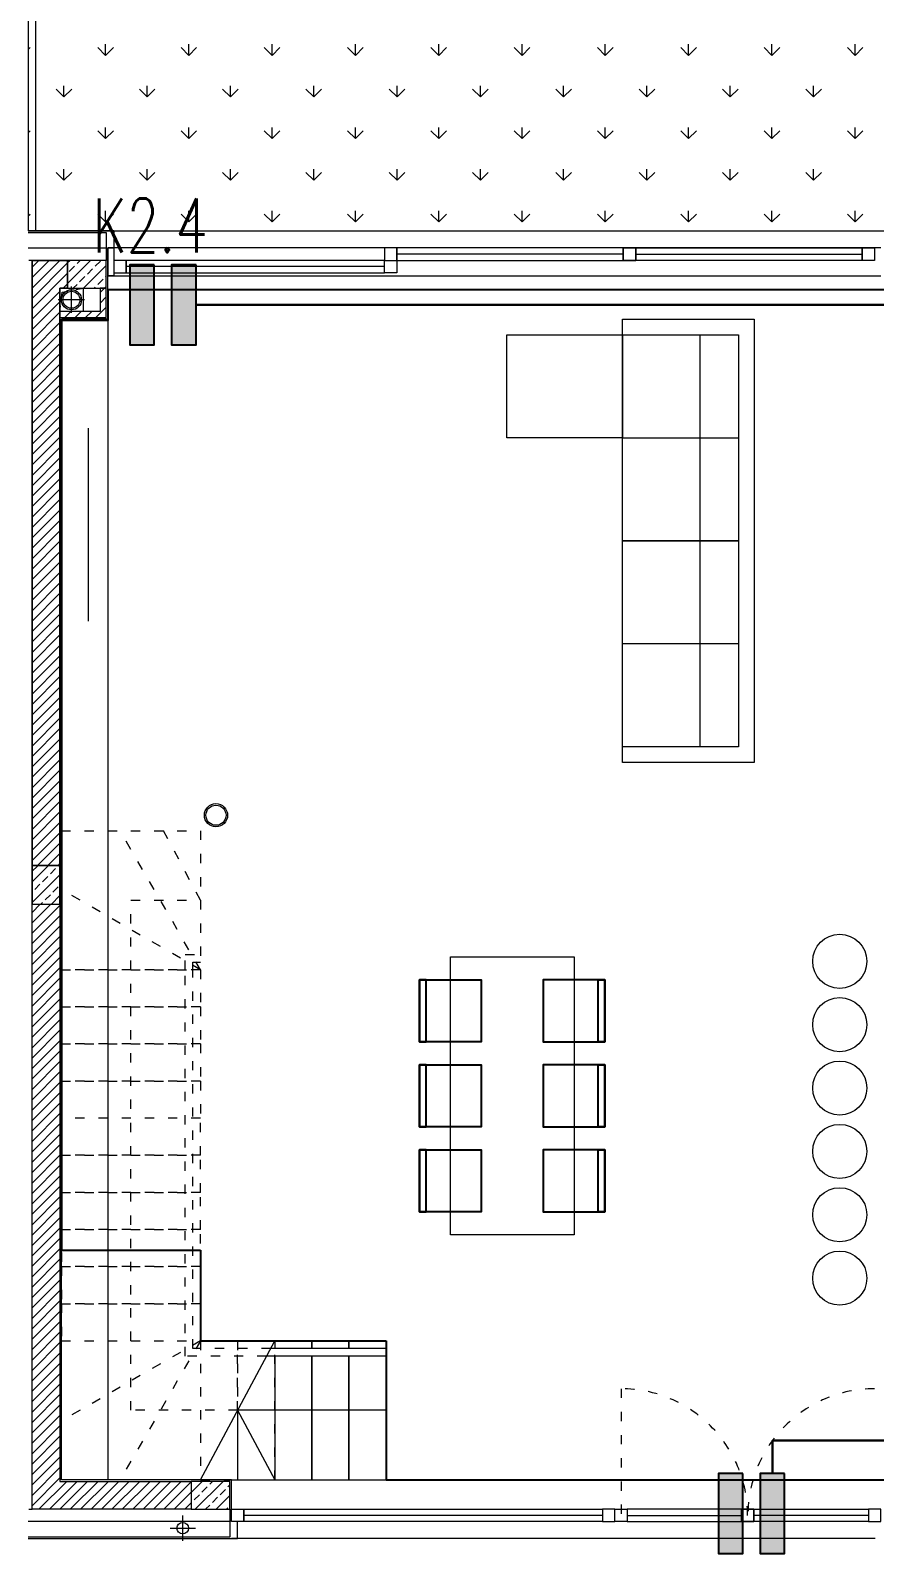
# Model space of a CAD drawing. Header units: millimetres. Extents: x 1780 to 154263, y -7240 to 17216.
# Drawn here: x 147184 to 147730, y 3028 to 4013 of the extents above; entities that cross this region are included whole.
import ezdxf

# ---------------------------------------------------------------- set-up
doc = ezdxf.new("R2010")
doc.units = ezdxf.units.MM
doc.linetypes.add('ACAD_ISO03W100', pattern=[30, 12, -18])
for name, color, linetype, lineweight in [('2d_SX_aranżacja niedrukowana', 191, 'Continuous', 5), ('2d_SX_gruba przekroje', 90, 'Continuous', 20), ('2d_SX_instalacje - kanalizacja opadowa', 130, 'Continuous', 5), ('2d_SX_instalacje szkic - kanalizacja sanitarna', 44, 'Continuous', 5), ('2d_SX_oznaczenia', 40, 'Continuous', 0), ('2d_SX_przebicia', 96, 'Continuous', 13), ('2d_SX_stolarka okienna', 5, 'Continuous', 5), ('2d_SX_szraf', 251, 'Continuous', 0), ('2d_SX_warstwy', 181, 'Continuous', 9), ('2d_SX_widok', 10, 'Continuous', 9)]:
    doc.layers.add(name, color=color, linetype=linetype, lineweight=lineweight)
doc.layers.add('2d_SX_powierzchnia', color=251, linetype='Continuous', plot=False)
doc.layers.add('2d_SX_rewizja 18 września', color=210, linetype='Continuous')
doc.layers.add('60 instalacje elektryka', color=10, linetype='Continuous')
doc.styles.add('OPIS', font='simplex.shx', dxfattribs={"width": 0.7, "height": 4})
doc.linetypes.add('ZIGZAG', pattern='A,0.00254,-5.08,[131,ltypeshp.shx,S=5.08,R=0,X=-5.08,Y=0],-10.16,[131,ltypeshp.shx,S=5.08,R=180,X=5.08,Y=0],-5.08', length=20.32254)

# ---------------------------------------------------------------- blocks, each defined once
blk = doc.blocks.new('PDKLD B1')
at = {"layer": '2d_SX_szraf'}
h = blk.add_hatch(dxfattribs=at)
h.set_pattern_fill('GRASS', color=8, scale=1.5, style=0)
h.set_pattern_definition([(90, (98496.447, -22378.067), (-26.94077, 26.94077), [7.14375, -46.73779]), (45, (98496.447, -22378.067), (-26.94077, 26.94077), [7.14375, -30.95625]), (135, (98496.447, -22378.067), (-26.94077, -26.94077), [7.14375, -30.95625])])
edge = h.paths.add_edge_path()
edge.add_line((113454.67, -11861.25), (113444.67, -11861.25))
edge.add_line((113444.67, -11861.25), (113444.67, -11243.25))
edge.add_line((113444.67, -11243.25), (112719.67, -11243.25))
edge.add_line((112719.67, -11243.25), (112719.67, -11243.25))
edge.add_line((112719.67, -11243.25), (112617.17, -11243.25))
edge.add_line((112617.17, -11243.25), (112617.17, -12034.25))
edge.add_line((112617.17, -12034.25), (112617.17, -12034.25))
edge.add_line((112617.17, -12034.25), (112617.17, -12575.26))
edge.add_line((112617.17, -12575.26), (113459.67, -12575.26))
edge.add_line((113459.67, -12575.26), (113459.67, -11861.25))
at = {"color": 8}
for points in [[(112870.29, -13059.83), (112910.29, -13059.83), (112910.29, -13099.83), (112870.29, -13099.83)], [(112870.29, -13099.83), (112874.73, -13099.83), (112874.73, -13059.83), (112870.29, -13059.83), (112870.29, -13059.83)], [(112990.29, -13059.83), (112950.29, -13059.83), (112950.29, -13099.83), (112990.29, -13099.83)], [(112990.29, -13099.83), (112985.84, -13099.83), (112985.84, -13059.83), (112990.29, -13059.83), (112990.29, -13059.83)], [(112870.29, -13114.83), (112910.29, -13114.83), (112910.29, -13154.83), (112870.29, -13154.83)], [(112870.29, -13154.83), (112874.73, -13154.83), (112874.73, -13114.83), (112870.29, -13114.83), (112870.29, -13114.83)], [(112990.29, -13114.83), (112950.29, -13114.83), (112950.29, -13154.83), (112990.29, -13154.83)], [(112990.29, -13154.83), (112985.84, -13154.83), (112985.84, -13114.83), (112990.29, -13114.83), (112990.29, -13114.83)], [(112870.29, -13169.83), (112910.29, -13169.83), (112910.29, -13209.83), (112870.29, -13209.83)], [(112870.29, -13209.83), (112874.73, -13209.83), (112874.73, -13169.83), (112870.29, -13169.83), (112870.29, -13169.83)], [(112990.29, -13169.83), (112950.29, -13169.83), (112950.29, -13209.83), (112990.29, -13209.83)], [(112990.29, -13209.83), (112985.84, -13209.83), (112985.84, -13169.83), (112990.29, -13169.83), (112990.29, -13169.83)]]:
    blk.add_lwpolyline(points, close=True, dxfattribs=at)
at = {"layer": '2d_SX_aranżacja niedrukowana', "color": 8}
for p, q in [((112668.67, -12633.26), (112668.67, -13383.26)), ((112655.93, -12702.86), (112655.93, -12827.75)), ((112890.29, -13224.83), (112890.29, -13044.83)), ((112890.29, -13044.83), (112970.29, -13044.83)), ((112970.29, -13044.83), (112970.29, -13224.83)), ((112970.29, -13224.83), (112890.29, -13224.83))]:
    blk.add_line(p, q, dxfattribs=at)
for points in [[(113086.71, -12632.37), (113086.71, -12919.03), (113001.71, -12919.03), (113001.71, -12632.37)], [(113001.71, -12642.37), (113001.71, -12709.03), (112926.71, -12709.03), (112926.71, -12642.37)], [(113076.71, -12642.37), (113076.71, -12909.03), (113001.71, -12909.03), (113001.71, -12642.37)], [(113076.71, -12642.37), (113076.71, -12775.7), (113001.71, -12775.7), (113001.71, -12642.37)], [(113076.71, -12709.03), (113076.71, -12775.7), (113001.71, -12775.7), (113001.71, -12709.03)], [(113076.71, -12775.7), (113076.71, -12842.37), (113001.71, -12842.37), (113001.71, -12775.7)]]:
    blk.add_lwpolyline(points, close=True, dxfattribs=at)
blk.add_lwpolyline([(113001.71, -12642.37), (113051.71, -12642.37), (113051.71, -12909.03)], dxfattribs=at)
for centre in [(113142.17, -13047.76), (113142.17, -13088.76), (113142.17, -13088.76), (113142.17, -13129.76), (113142.17, -13170.76), (113142.17, -13211.76), (113142.17, -13252.76)]:
    blk.add_circle(centre, 17.5, dxfattribs=at)
at = {"layer": '2d_SX_gruba przekroje', "color": 8}
for p, q in [((112672.67, -12575.26), (112617.17, -12575.26)), ((112668.67, -12575.26), (112672.67, -12575.26)), ((112672.67, -12575.26), (112672.67, -12586.26)), ((112672.67, -12586.26), (112668.67, -12586.26)), ((112668.67, -12613.26), (112668.67, -12586.26)), ((112668.67, -12613.26), (112668.67, -12632.26)), ((112668.67, -12613.26), (112668.67, -12613.26)), ((112668.67, -12632.26), (112638.67, -12632.26)), ((112638.67, -13383.26), (112638.67, -12632.26)), ((112748.67, -13383.26), (112638.67, -13383.26)), ((112748.67, -13383.26), (112748.67, -13383.26)), ((112752.67, -13410.26), (112748.67, -13410.26)), ((112752.67, -13421.26), (112752.67, -13410.26)), ((112617.17, -13421.26), (112748.67, -13421.26)), ((112748.67, -13421.26), (112752.67, -13421.26))]:
    blk.add_line(p, q, dxfattribs=at)
for radius in [7.5, 6.5]:
    blk.add_circle((112738.67, -12953.26), radius, dxfattribs=at)
at = {"layer": '2d_SX_instalacje - kanalizacja opadowa', "color": 8}
for points in [[(112717.17, -13422.67), (112717.17, -13406.34)], [(112709.01, -13414.51), (112725.34, -13414.51)]]:
    blk.add_lwpolyline(points, dxfattribs=at)
blk.add_circle((112717.17, -13414.51), 3.75, dxfattribs=at)
at = {"layer": '2d_SX_instalacje szkic - kanalizacja sanitarna', "color": 8}
for points in [[(112645.17, -12628.26), (112645.17, -12611.26)], [(112645.17, -12628.26), (112645.17, -12611.26)], [(112653.67, -12619.76), (112636.67, -12619.76)], [(112653.67, -12619.76), (112636.67, -12619.76)]]:
    blk.add_lwpolyline(points, dxfattribs=at)
blk.add_circle((112645.17, -12619.76), 5.5, dxfattribs=at)
blk.add_circle((112645.17, -12619.76), 5.5, dxfattribs=at)
at = {"layer": '2d_SX_oznaczenia', "color": 8, "linetype": 'ACAD_ISO03W100', "ltscale": 0.5}
for p, q in [((112728.67, -13008.26), (112704.78, -12963.26)), ((112683.67, -13338.26), (112683.67, -13008.26)), ((112683.67, -13008.26), (112728.67, -13008.26)), ((112752.67, -13338.26), (112683.67, -13338.26))]:
    blk.add_line(p, q, dxfattribs=at)
at = {"layer": '2d_SX_oznaczenia', "color": 8, "ltscale": 0.5}
for p, q in [((112728.67, -13383.26), (112776.67, -13293.26)), ((112848.67, -13338.26), (112752.67, -13338.26)), ((112752.67, -13338.26), (112776.67, -13383.26))]:
    blk.add_line(p, q, dxfattribs=at)
at = {"layer": '2d_SX_powierzchnia', "color": 8}
for p, q in [((113424.67, -12613.26), (112668.67, -12613.26)), ((112668.67, -12613.26), (112668.67, -12633.26)), ((112668.67, -12633.26), (112638.67, -12633.26)), ((112638.67, -12633.26), (112638.67, -13234.59)), ((112638.67, -13234.59), (112728.67, -13234.59)), ((112728.67, -13234.59), (112728.67, -13293.26)), ((112728.67, -13293.26), (112848.67, -13293.26)), ((112848.67, -13293.26), (112848.67, -13383.26)), ((112848.67, -13383.26), (113424.67, -13383.26))]:
    blk.add_line(p, q, dxfattribs=at)
at = {"layer": '2d_SX_przebicia', "color": 8}
for p, q in [((112637.67, -12627.26), (112637.67, -12612.26)), ((112637.67, -12612.26), (112652.67, -12612.26)), ((112637.67, -12627.26), (112637.67, -12612.26)), ((112637.67, -12612.26), (112652.67, -12612.26)), ((112652.67, -12612.26), (112652.67, -12627.26)), ((112652.67, -12612.26), (112652.67, -12627.26)), ((112652.67, -12627.26), (112637.67, -12627.26)), ((112652.67, -12627.26), (112637.67, -12627.26))]:
    blk.add_line(p, q, dxfattribs=at)
at = {"layer": '2d_SX_przebicia', "color": 8, "linetype": 'ACAD_ISO03W100', "ltscale": 0.3}
for p, q in [((112639.27, -12614.74), (112652.67, -12612.26)), ((112637.67, -12627.26), (112639.27, -12614.74))]:
    blk.add_line(p, q, dxfattribs=at)
at = {"layer": '2d_SX_przebicia', "color": 8}
blk.add_circle((112645.17, -12619.76), 6.5, dxfattribs=at)
at = {"layer": '2d_SX_stolarka okienna', "color": 8}
for p, q in [((112668.67, -12586.26), (112672.67, -12586.26)), ((112668.67, -12604.26), (112668.67, -12586.26)), ((113168.67, -12586.26), (112668.67, -12586.26)), ((112668.67, -12586.26), (112668.67, -12604.26)), ((112672.67, -12586.26), (112672.67, -12604.26)), ((112672.67, -12604.26), (112668.67, -12604.26)), ((112668.67, -12604.26), (113168.67, -12604.26))]:
    blk.add_line(p, q, dxfattribs=at)
at = {"layer": '2d_SX_stolarka okienna', "color": 8, "linetype": 'ACAD_ISO03W100', "ltscale": 0.5}
blk.add_line((113000.67, -13324.26), (113000.67, -13406.26), dxfattribs=at)
at = {"layer": '2d_SX_stolarka okienna', "color": 8}
for points in [[(112847.67, -12594.26), (112855.67, -12594.26), (112855.67, -12586.26), (112847.67, -12586.26), (112847.67, -12594.26)], [(113002.17, -12594.26), (113002.17, -12586.26), (112855.67, -12586.26), (112855.67, -12594.26)], [(113002.17, -12594.26), (113010.17, -12594.26), (113010.17, -12586.26), (113002.17, -12586.26), (113002.17, -12594.26)], [(113010.17, -12594.26), (113002.17, -12594.26), (113002.17, -12586.26), (113010.17, -12586.26), (113010.17, -12594.26)], [(113010.17, -12594.26), (113010.17, -12586.26), (113156.67, -12586.26), (113156.67, -12594.26)], [(113164.67, -12594.26), (113156.67, -12594.26), (113156.67, -12586.26), (113164.67, -12586.26), (113164.67, -12594.26)], [(112672.67, -12602.26), (112680.67, -12602.26), (112680.67, -12594.26), (112672.67, -12594.26), (112672.67, -12602.26)], [(112847.67, -12602.26), (112847.67, -12594.26), (112680.67, -12594.26), (112680.67, -12602.26)], [(112855.67, -12602.26), (112847.67, -12602.26), (112847.67, -12594.26), (112855.67, -12594.26), (112855.67, -12602.26)], [(112748.67, -13402.26), (112756.67, -13402.26), (112756.67, -13410.26), (112748.67, -13410.26), (112748.67, -13402.26)], [(112988.67, -13402.26), (112988.67, -13410.26), (112756.67, -13410.26), (112756.67, -13402.26)], [(112996.67, -13402.26), (112988.67, -13402.26), (112988.67, -13410.26), (112996.67, -13410.26), (112996.67, -13402.26)], [(112996.67, -13402.26), (113004.67, -13402.26), (113004.67, -13410.26), (112996.67, -13410.26), (112996.67, -13402.26)], [(113004.67, -13402.26), (113004.67, -13410.26), (113078.67, -13410.26), (113078.67, -13402.26)], [(113086.67, -13402.26), (113078.67, -13402.26), (113078.67, -13410.26), (113086.67, -13410.26), (113086.67, -13402.26)], [(113078.67, -13402.26), (113086.67, -13402.26), (113086.67, -13410.26), (113078.67, -13410.26), (113078.67, -13402.26)], [(113160.67, -13402.26), (113160.67, -13410.26), (113086.67, -13410.26), (113086.67, -13402.26)], [(113168.67, -13402.26), (113160.67, -13402.26), (113160.67, -13410.26), (113168.67, -13410.26), (113168.67, -13402.26)]]:
    blk.add_lwpolyline(points, close=True, dxfattribs=at)
for points in [[(113002.17, -12590.26), (112855.67, -12590.26)], [(113010.17, -12590.26), (113156.67, -12590.26)], [(112847.67, -12598.26), (112680.67, -12598.26)], [(112988.67, -13406.26), (112756.67, -13406.26)], [(113004.67, -13406.26), (113078.67, -13406.26)], [(113160.67, -13406.26), (113086.67, -13406.26)]]:
    blk.add_lwpolyline(points, dxfattribs=at)
at = {"layer": '2d_SX_stolarka okienna', "color": 8, "linetype": 'ACAD_ISO03W100', "ltscale": 0.5}
for centre, start, end in [((113000.51, -13406.33), 0.04855, 89.8832), ((113164.84, -13406.33), 90.1168, 179.95145)]:
    blk.add_arc(centre, 82.07, start, end, dxfattribs=at)
at = {"layer": '2d_SX_szraf', "color": 8, "linetype": 'ZIGZAG'}
for p, q in [((112617.17, -12586.26), (112667.67, -12586.26)), ((112619.67, -13410.26), (112617.17, -13410.26)), ((112747.67, -13410.26), (112619.67, -13410.26))]:
    blk.add_line(p, q, dxfattribs=at)
at = {"layer": '2d_SX_szraf', "color": 8, "linetype": 'Continuous'}
for p, q in [((112619.67, -12598.68), (112624.1, -12594.26)), ((112619.67, -12605.41), (112630.83, -12594.26)), ((112619.67, -12612.15), (112637.57, -12594.26)), ((112619.67, -12618.88), (112642.67, -12595.88)), ((112619.67, -12625.62), (112642.67, -12602.62)), ((112642.67, -12595.72), (112644.14, -12594.26)), ((112642.67, -12609.2), (112657.61, -12594.26)), ((112643.72, -12601.42), (112647.09, -12598.05)), ((112648.77, -12596.36), (112650.88, -12594.26)), ((112653.08, -12612.26), (112667.67, -12597.67)), ((112655.5, -12603.1), (112658.87, -12599.73)), ((112660.56, -12598.05), (112663.92, -12594.68)), ((112639.77, -12612.26), (112642.67, -12609.36)), ((112646.35, -12612.26), (112648.77, -12609.83)), ((112650.45, -12608.15), (112653.82, -12604.78)), ((112659.82, -12612.26), (112660.56, -12611.52)), ((112662.24, -12609.83), (112665.61, -12606.47)), ((112666.55, -12612.26), (112663.67, -12615.14)), ((112666.55, -12612.26), (112667.67, -12611.14)), ((112667.29, -12604.78), (112667.67, -12604.4)), ((112619.67, -12632.36), (112637.67, -12614.36)), ((112619.67, -12639.09), (112637.67, -12621.09)), ((112667.67, -12617.87), (112663.67, -12621.87)), ((112619.67, -12645.83), (112637.67, -12627.83)), ((112638.08, -12627.26), (112637.67, -12627.67)), ((112644.82, -12627.26), (112640.82, -12631.26)), ((112651.55, -12627.26), (112647.55, -12631.26)), ((112658.29, -12627.26), (112654.29, -12631.26)), ((112667.67, -12624.61), (112661.02, -12631.26)), ((112619.67, -12652.56), (112637.67, -12634.56)), ((112619.67, -12659.3), (112637.67, -12641.3)), ((112619.67, -12666.03), (112637.67, -12648.03)), ((112619.67, -12672.77), (112637.67, -12654.77)), ((112619.67, -12679.5), (112637.67, -12661.5)), ((112619.67, -12686.24), (112637.67, -12668.24)), ((112619.67, -12692.97), (112637.67, -12674.97)), ((112619.67, -12699.71), (112637.67, -12681.71)), ((112619.67, -12706.44), (112637.67, -12688.44)), ((112619.67, -12713.18), (112637.67, -12695.18)), ((112619.67, -12719.91), (112637.67, -12701.91)), ((112619.67, -12726.65), (112637.67, -12708.65)), ((112619.67, -12733.38), (112637.67, -12715.38)), ((112619.67, -12740.12), (112637.67, -12722.12)), ((112619.67, -12746.85), (112637.67, -12728.85)), ((112619.67, -12753.59), (112637.67, -12735.59)), ((112619.67, -12760.32), (112637.67, -12742.32)), ((112619.67, -12767.06), (112637.67, -12749.06)), ((112619.67, -12773.79), (112637.67, -12755.79)), ((112619.67, -12780.53), (112637.67, -12762.53)), ((112619.67, -12787.26), (112637.67, -12769.27)), ((112619.67, -12794), (112637.67, -12776)), ((112619.67, -12800.74), (112637.67, -12782.74)), ((112619.67, -12807.47), (112637.67, -12789.47)), ((112619.67, -12814.21), (112637.67, -12796.21)), ((112619.67, -12820.94), (112637.67, -12802.94)), ((112619.67, -12827.68), (112637.67, -12809.68)), ((112619.67, -12834.41), (112637.67, -12816.41)), ((112619.67, -12841.15), (112637.67, -12823.15)), ((112619.67, -12847.88), (112637.67, -12829.88)), ((112619.67, -12854.62), (112637.67, -12836.62)), ((112619.67, -12861.35), (112637.67, -12843.35)), ((112619.67, -12868.09), (112637.67, -12850.09)), ((112619.67, -12874.82), (112637.67, -12856.82)), ((112619.67, -12881.56), (112637.67, -12863.56)), ((112619.67, -12888.29), (112637.67, -12870.29)), ((112619.67, -12895.03), (112637.67, -12877.03)), ((112619.67, -12901.76), (112637.67, -12883.76)), ((112619.67, -12908.5), (112637.67, -12890.5)), ((112619.67, -12915.23), (112637.67, -12897.23)), ((112619.67, -12921.97), (112637.67, -12903.97)), ((112619.67, -12928.7), (112637.67, -12910.7)), ((112619.67, -12935.44), (112637.67, -12917.44)), ((112619.67, -12942.17), (112637.67, -12924.17)), ((112619.67, -12948.91), (112637.67, -12930.91)), ((112619.67, -12955.64), (112637.67, -12937.64)), ((112619.67, -12962.38), (112637.67, -12944.38)), ((112619.67, -12969.11), (112637.67, -12951.12)), ((112619.67, -12975.85), (112637.67, -12957.85)), ((112619.67, -12982.59), (112637.67, -12964.59)), ((112623.24, -12985.76), (112637.67, -12971.32)), ((112619.67, -12996.34), (112630.26, -12985.76)), ((112619.77, -12989.51), (112623.14, -12986.14)), ((112629.97, -12985.76), (112637.67, -12978.06)), ((112636.61, -12986.14), (112636.99, -12985.76)), ((112636.71, -12985.76), (112637.67, -12984.79)), ((112619.67, -13009.81), (112637.67, -12991.81)), ((112626.51, -12996.24), (112629.88, -12992.87)), ((112631.56, -12991.19), (112634.93, -12987.82)), ((112619.67, -13003.08), (112619.77, -13002.98)), ((112621.46, -13001.29), (112624.83, -12997.92)), ((112628.19, -13008.03), (112631.56, -13004.66)), ((112632.2, -13010.76), (112637.67, -13005.28)), ((112633.24, -13002.98), (112636.61, -12999.61)), ((112619.67, -13016.1), (112625.02, -13010.76)), ((112619.67, -13022.84), (112631.75, -13010.76)), ((112619.67, -13029.57), (112637.67, -13011.57)), ((112625.46, -13010.76), (112626.51, -13009.71)), ((112619.67, -13036.31), (112637.67, -13018.31)), ((112619.67, -13043.04), (112637.67, -13025.04)), ((112619.67, -13049.78), (112637.67, -13031.78)), ((112619.67, -13056.51), (112637.67, -13038.51)), ((112619.67, -13063.25), (112637.67, -13045.25)), ((112619.67, -13069.98), (112637.67, -13051.98)), ((112619.67, -13076.72), (112637.67, -13058.72)), ((112619.67, -13083.45), (112637.67, -13065.45)), ((112619.67, -13090.19), (112637.67, -13072.19)), ((112619.67, -13096.92), (112637.67, -13078.92)), ((112619.67, -13103.66), (112637.67, -13085.66)), ((112619.67, -13110.39), (112637.67, -13092.39)), ((112619.67, -13117.13), (112637.67, -13099.13)), ((112619.67, -13123.86), (112637.67, -13105.86)), ((112619.67, -13130.6), (112637.67, -13112.6)), ((112619.67, -13137.33), (112637.67, -13119.33)), ((112619.67, -13144.07), (112637.67, -13126.07)), ((112619.67, -13150.81), (112637.67, -13132.81)), ((112619.67, -13157.54), (112637.67, -13139.54)), ((112619.67, -13164.28), (112637.67, -13146.28)), ((112619.67, -13171.01), (112637.67, -13153.01)), ((112619.67, -13177.75), (112637.67, -13159.75)), ((112619.67, -13184.48), (112637.67, -13166.48)), ((112619.67, -13191.22), (112637.67, -13173.22)), ((112619.67, -13197.95), (112637.67, -13179.95)), ((112619.67, -13204.69), (112637.67, -13186.69)), ((112619.67, -13211.42), (112637.67, -13193.42)), ((112619.67, -13218.16), (112637.67, -13200.16)), ((112619.67, -13224.89), (112637.67, -13206.89)), ((112619.67, -13231.63), (112637.67, -13213.63)), ((112619.67, -13238.36), (112637.67, -13220.36)), ((112619.67, -13245.1), (112637.67, -13227.1)), ((112619.67, -13251.83), (112637.67, -13233.83)), ((112619.67, -13258.57), (112637.67, -13240.57)), ((112619.67, -13265.3), (112637.67, -13247.3)), ((112619.67, -13272.04), (112637.67, -13254.04)), ((112619.67, -13278.77), (112637.67, -13260.77)), ((112619.67, -13285.51), (112637.67, -13267.51)), ((112619.67, -13292.24), (112637.67, -13274.24)), ((112619.67, -13298.98), (112637.67, -13280.98)), ((112619.67, -13305.71), (112637.67, -13287.71)), ((112619.67, -13312.45), (112637.67, -13294.45)), ((112619.67, -13319.18), (112637.67, -13301.18)), ((112619.67, -13325.92), (112637.67, -13307.92)), ((112619.67, -13332.66), (112637.67, -13314.66)), ((112619.67, -13339.39), (112637.67, -13321.39)), ((112619.67, -13346.13), (112637.67, -13328.13)), ((112619.67, -13352.86), (112637.67, -13334.86)), ((112619.67, -13359.6), (112637.67, -13341.6)), ((112619.67, -13366.33), (112637.67, -13348.33)), ((112619.67, -13373.07), (112637.67, -13355.07)), ((112619.67, -13379.8), (112637.67, -13361.8)), ((112619.67, -13386.54), (112637.67, -13368.54)), ((112619.67, -13393.27), (112637.67, -13375.27)), ((112619.67, -13400.01), (112637.67, -13382.01)), ((112624.16, -13402.26), (112642.16, -13384.26)), ((112630.89, -13402.26), (112648.89, -13384.26)), ((112637.63, -13402.26), (112655.63, -13384.26)), ((112644.37, -13402.26), (112662.37, -13384.26)), ((112651.1, -13402.26), (112669.1, -13384.26)), ((112657.84, -13402.26), (112675.84, -13384.26)), ((112664.57, -13402.26), (112682.57, -13384.26)), ((112671.31, -13402.26), (112689.31, -13384.26)), ((112678.04, -13402.26), (112696.04, -13384.26)), ((112684.78, -13402.26), (112702.78, -13384.26)), ((112691.51, -13402.26), (112709.51, -13384.26)), ((112698.25, -13402.26), (112716.25, -13384.26)), ((112704.98, -13402.26), (112722.67, -13384.56)), ((112711.72, -13402.26), (112722.67, -13391.3)), ((112722.67, -13391.36), (112729.78, -13384.26)), ((112722.86, -13384.44), (112723.04, -13384.26)), ((112725.25, -13402.26), (112743.25, -13384.26)), ((112729.59, -13391.18), (112732.96, -13387.81)), ((112734.64, -13386.13), (112736.51, -13384.26)), ((112741.38, -13392.86), (112744.75, -13389.49)), ((112746.43, -13387.81), (112747.67, -13386.56)), ((112718.45, -13402.26), (112722.67, -13398.04)), ((112722.67, -13398.09), (112722.86, -13397.91)), ((112724.54, -13396.23), (112727.91, -13392.86)), ((112731.98, -13402.26), (112734.64, -13399.6)), ((112736.33, -13397.91), (112739.69, -13394.54)), ((112738.72, -13402.26), (112747.67, -13393.3)), ((112745.45, -13402.26), (112746.43, -13401.28))]:
    blk.add_line(p, q, dxfattribs=at)
at = {"layer": '2d_SX_warstwy', "color": 8}
for p, q in [((112617.17, -12576.26), (112667.67, -12576.26)), ((112667.67, -12576.26), (112667.67, -12594.26)), ((112619.67, -12594.26), (112617.67, -12594.26)), ((112642.67, -12594.26), (112619.67, -12594.26)), ((112619.67, -12594.26), (112619.67, -12985.76)), ((112619.67, -13402.26), (112619.67, -12594.26)), ((112619.67, -13402.26), (112619.67, -12594.26)), ((112619.67, -12594.26), (112642.67, -12594.26)), ((112642.67, -12612.26), (112642.67, -12594.26)), ((112667.67, -12594.26), (112642.67, -12594.26)), ((112642.67, -12594.26), (112642.67, -12612.26)), ((112642.67, -12594.26), (112642.67, -12612.26)), ((112667.67, -12612.26), (112667.67, -12594.26)), ((112637.67, -12985.76), (112637.67, -12612.26)), ((112637.67, -12612.26), (112642.67, -12612.26)), ((112642.67, -12612.26), (112637.67, -12612.26)), ((112637.67, -12612.26), (112637.67, -13384.26)), ((112642.67, -12612.26), (112667.67, -12612.26)), ((112667.67, -12612.26), (112663.67, -12612.26)), ((112663.67, -12612.26), (112663.67, -12627.26)), ((112667.67, -12631.26), (112667.67, -12612.26)), ((112663.67, -12627.26), (112637.67, -12627.26)), ((112637.67, -12627.26), (112637.67, -12631.26)), ((112637.67, -12631.26), (112667.67, -12631.26)), ((112619.67, -12985.76), (112637.67, -12985.76)), ((112637.67, -12985.76), (112619.67, -12985.76)), ((112619.67, -12985.76), (112619.67, -13010.76)), ((112637.67, -13010.76), (112637.67, -12985.76)), ((112619.67, -13010.76), (112637.67, -13010.76)), ((112637.67, -13384.26), (112722.67, -13384.26)), ((112747.67, -13384.26), (112722.67, -13384.26)), ((112722.67, -13384.26), (112722.67, -13402.26)), ((112722.67, -13384.26), (112722.67, -13402.26)), ((112747.67, -13402.26), (112747.67, -13384.26)), ((112617.67, -13402.26), (112619.67, -13402.26)), ((112722.67, -13402.26), (112619.67, -13402.26)), ((112722.67, -13402.26), (112747.67, -13402.26)), ((112747.67, -13402.26), (112747.67, -13420.26)), ((112619.67, -13420.26), (112617.17, -13420.26)), ((112747.67, -13420.26), (112619.67, -13420.26))]:
    blk.add_line(p, q, dxfattribs=at)
at = {"layer": '2d_SX_widok', "color": 8, "linetype": 'ACAD_ISO03W100', "ltscale": 0.5}
for p, q in [((112868.67, -12613.26), (113113.67, -12613.26)), ((112638.67, -13053.26), (112638.67, -12963.26)), ((112638.67, -12963.26), (112728.67, -12963.26)), ((112728.67, -13053.26), (112676.71, -12963.26)), ((112728.67, -12963.26), (112728.67, -13053.26)), ((112728.67, -13053.26), (112638.67, -13001.29)), ((112718.67, -13053.26), (112718.67, -13043.26)), ((112718.67, -13043.26), (112728.67, -13043.26)), ((112638.67, -13077.26), (112638.67, -13053.26)), ((112638.67, -13053.26), (112728.67, -13053.26)), ((112728.67, -13053.26), (112638.67, -13053.26)), ((112718.67, -13303.26), (112718.67, -13053.26)), ((112723.67, -13053.26), (112723.67, -13048.26)), ((112723.67, -13048.26), (112728.67, -13048.26)), ((112723.67, -13298.26), (112723.67, -13053.26)), ((112728.67, -13053.26), (112728.67, -13077.26)), ((112728.67, -13077.26), (112638.67, -13077.26)), ((112638.67, -13101.26), (112638.67, -13077.26)), ((112638.67, -13077.26), (112728.67, -13077.26)), ((112728.67, -13077.26), (112728.67, -13101.26)), ((112728.67, -13101.26), (112638.67, -13101.26)), ((112638.67, -13101.26), (112728.67, -13101.26)), ((112638.67, -13125.26), (112638.67, -13101.26)), ((112728.67, -13101.26), (112728.67, -13125.26)), ((112638.67, -13125.26), (112728.67, -13125.26)), ((112638.67, -13149.26), (112638.67, -13125.26)), ((112728.67, -13125.26), (112638.67, -13125.26)), ((112728.67, -13125.26), (112728.67, -13149.26)), ((112728.67, -13149.26), (112638.67, -13149.26)), ((112638.67, -13149.26), (112638.67, -13173.26)), ((112728.67, -13149.26), (112638.67, -13149.26)), ((112728.67, -13173.26), (112728.67, -13149.26)), ((112638.67, -13173.26), (112728.67, -13173.26)), ((112728.67, -13173.26), (112638.67, -13173.26)), ((112638.67, -13173.26), (112638.67, -13197.26)), ((112728.67, -13197.26), (112728.67, -13173.26)), ((112638.67, -13197.26), (112728.67, -13197.26)), ((112728.67, -13197.26), (112638.67, -13197.26)), ((112638.67, -13197.26), (112638.67, -13221.26)), ((112728.67, -13221.26), (112728.67, -13197.26)), ((112638.67, -13221.26), (112728.67, -13221.26)), ((112728.67, -13221.26), (112638.67, -13221.26)), ((112638.67, -13221.26), (112638.67, -13245.26)), ((112728.67, -13245.26), (112728.67, -13221.26)), ((112638.67, -13245.26), (112728.67, -13245.26)), ((112728.67, -13245.26), (112638.67, -13245.26)), ((112638.67, -13245.26), (112638.67, -13269.26)), ((112728.67, -13269.26), (112728.67, -13245.26)), ((112638.67, -13269.26), (112728.67, -13269.26)), ((112728.67, -13269.26), (112638.67, -13269.26)), ((112638.67, -13269.26), (112638.67, -13293.26)), ((112728.67, -13293.26), (112728.67, -13269.26)), ((112728.67, -13293.26), (112638.67, -13345.22)), ((112638.67, -13293.26), (112728.67, -13293.26)), ((112638.67, -13383.26), (112638.67, -13293.26)), ((112638.67, -13293.26), (112728.67, -13293.26)), ((112728.67, -13293.26), (112676.71, -13383.26)), ((112774.01, -13298.26), (112723.67, -13298.26)), ((112752.67, -13293.26), (112728.67, -13293.26)), ((112728.67, -13293.26), (112728.67, -13383.26)), ((112728.67, -13293.26), (112728.67, -13383.26)), ((112752.67, -13338.26), (112752.67, -13293.26)), ((112776.67, -13293.26), (112752.67, -13293.26)), ((112752.67, -13293.26), (112752.67, -13338.26)), ((112776.67, -13383.26), (112776.67, -13293.26)), ((112771.34, -13303.26), (112718.67, -13303.26)), ((112728.67, -13383.26), (112638.67, -13383.26)), ((112728.67, -13383.26), (112752.67, -13383.26)), ((112752.67, -13383.26), (112776.67, -13383.26))]:
    blk.add_line(p, q, dxfattribs=at)
at = {"layer": '2d_SX_widok', "color": 8, "ltscale": 0.5}
for p, q in [((112848.67, -13298.26), (112774.01, -13298.26)), ((112800.67, -13293.26), (112776.67, -13293.26)), ((112776.67, -13293.26), (112776.67, -13298.26)), ((112824.67, -13293.26), (112800.67, -13293.26)), ((112800.67, -13293.26), (112800.67, -13298.26)), ((112800.67, -13298.26), (112800.67, -13293.26)), ((112848.67, -13293.26), (112824.67, -13293.26)), ((112824.67, -13293.26), (112824.67, -13298.26)), ((112824.67, -13298.26), (112824.67, -13293.26)), ((112848.67, -13383.26), (112848.67, -13293.26)), ((112848.67, -13303.26), (112771.34, -13303.26)), ((112776.67, -13303.26), (112776.67, -13383.26)), ((112800.67, -13303.26), (112800.67, -13383.26)), ((112800.67, -13383.26), (112800.67, -13303.26)), ((112824.67, -13303.26), (112824.67, -13383.26)), ((112824.67, -13383.26), (112824.67, -13303.26)), ((112752.67, -13338.26), (112752.67, -13383.26)), ((112748.67, -13410.26), (112748.67, -13383.26)), ((112748.67, -13383.26), (113165.17, -13383.26)), ((112776.67, -13383.26), (112800.67, -13383.26)), ((112800.67, -13383.26), (112824.67, -13383.26)), ((112824.67, -13383.26), (112848.67, -13383.26)), ((113165.17, -13421.26), (112748.67, -13421.26))]:
    blk.add_line(p, q, dxfattribs=at)
for points in [[(113454.67, -11861.25), (113444.67, -11861.25), (113444.67, -11243.25), (112719.67, -11243.25), (112719.67, -11243.25), (112617.17, -11243.25), (112617.17, -12034.25), (112617.17, -12034.25), (112617.17, -12575.26), (113459.67, -12575.26), (113459.67, -11861.25)], [(112622.17, -12575.26), (112622.17, -11881.25), (112617.17, -11881.25), (112617.17, -12575.26), (112622.17, -12575.26)]]:
    blk.add_lwpolyline(points, dxfattribs=at)
blk = doc.blocks.new('kontaktron')
at = {"layer": '60 instalacje elektryka', "transparency": 33554687}
h = blk.add_hatch(color=256, dxfattribs=at)
h.dxf.hatch_style = 1
h.paths.add_polyline_path([(98382.7, -9882.7), (98405.3, -9882.7), (98405.3, -9956.7), (98382.7, -9956.7)])
h = blk.add_hatch(color=256, dxfattribs=at)
h.dxf.hatch_style = 1
h.paths.add_polyline_path([(98421.3, -9882.7), (98443.8, -9882.7), (98443.8, -9956.7), (98421.3, -9956.7)])
at = {"layer": '60 instalacje elektryka'}
for points in [[(98382.7, -9882.7), (98405.3, -9882.7), (98405.3, -9956.7), (98382.7, -9956.7)], [(98421.3, -9882.7), (98443.8, -9882.7), (98443.8, -9956.7), (98421.3, -9956.7)], [(98421.3, -9882.7), (98443.8, -9882.7), (98443.8, -9956.7), (98421.3, -9956.7)]]:
    blk.add_lwpolyline(points, close=True, dxfattribs=at)

msp = doc.modelspace()

# ---------------------------------------------------------------- linework, layer by layer
at = {"layer": '60 instalacje elektryka', "lineweight": 30}
for points in [[(147290.89, 3835.55), (147988.09, 3835.55)], [(147663.68, 3079.45), (147663.68, 3100.76), (148015.37, 3100.76), (148015.37, 3812.6)]]:
    msp.add_lwpolyline(points, dxfattribs=at)

# ---------------------------------------------------------------- block references
at = {"layer": '2d_SX_rewizja 18 września'}
msp.add_blockref('PDKLD B1', (34565.1, 16458.59), dxfattribs=at)
at = {"layer": '2d_SX_rewizja 18 września', "xscale": -0.7, "yscale": 0.7, "zscale": 0.7}
for p in [(216158.8, 10779.32), (216539.48, 9997.33)]:
    msp.add_blockref('kontaktron', p, dxfattribs=at)

# ---------------------------------------------------------------- texts
at = {"layer": '60 instalacje elektryka', "lineweight": 30, "insert": (147301.08, 3904.42), "char_height": 35, "width": 77.1429, "attachment_point": 3, "style": 'OPIS'}
msp.add_mtext('\\pxql;K2.4', dxfattribs=at)

doc.saveas('drawing.dxf')
